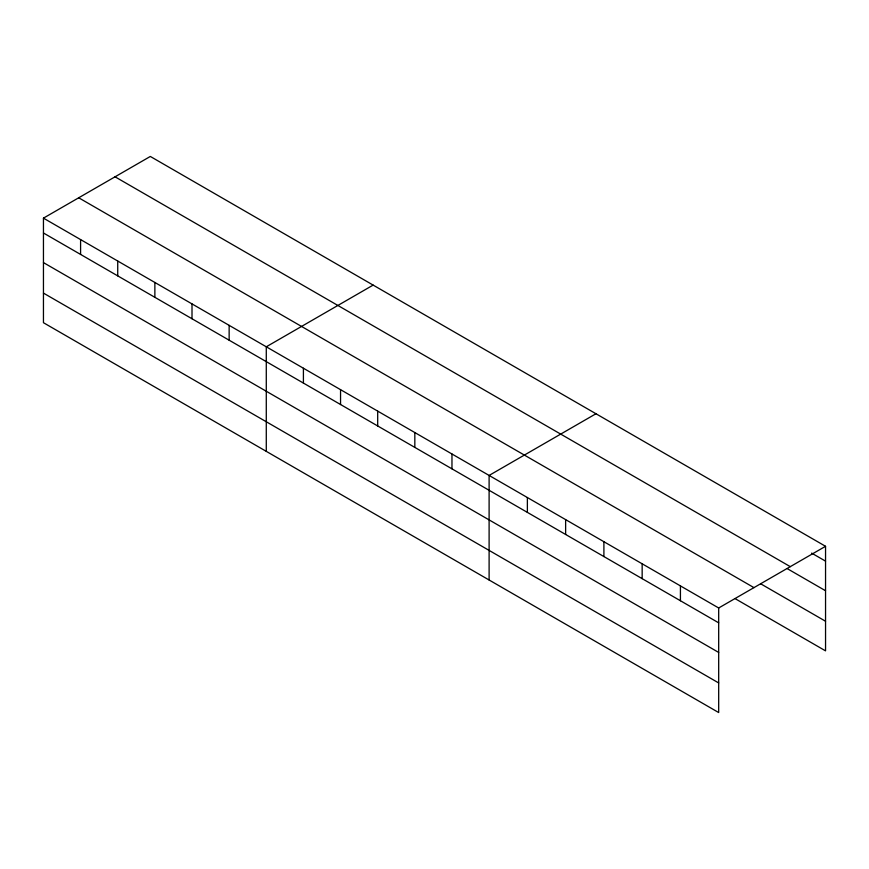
<?xml version="1.0" encoding="UTF-8"?>
<svg xmlns="http://www.w3.org/2000/svg" width="869" height="869" viewBox="0 0 869 869"><rect width="100%" height="100%" fill="white"/><g stroke="black" fill="none" stroke-linecap="round" stroke-linejoin="round"><path stroke-width="1.3" d="M43.45 218.141L718.685 607.985L718.685 712.547L43.45 322.703L43.45 218.141L150.315 156.453L825.55 546.297L825.55 650.859L735.109 598.643M373.138 285.097L266.283 346.796L266.283 451.359M595.971 413.742L489.106 475.441L489.106 580.003M718.685 607.985L825.55 546.297M811.635 553.108L825.55 561.146M115.045 176.809L790.29 566.653M787.281 568.652L825.55 590.746M760.614 583.762L825.55 621.248M78.71 197.784L753.955 587.629M43.45 232.99L718.685 622.834M43.45 262.601L718.685 652.445M43.45 293.103L718.685 682.947M680.427 585.902L680.427 600.751M642.158 563.807L642.158 578.656M603.901 541.713L603.901 556.562M565.632 519.629L565.632 534.478M527.374 497.535L527.374 512.384M451.967 453.998L451.967 468.847M414.828 432.556L414.828 447.405M377.689 411.124L377.689 425.962M340.55 389.681L340.55 404.53M303.411 368.239L303.411 383.088M229.144 325.354L229.144 340.203M192.006 303.911L192.006 318.76M154.867 282.468L154.867 297.317M117.728 261.026L117.728 275.875M80.589 239.583L80.589 254.432"/></g></svg>
